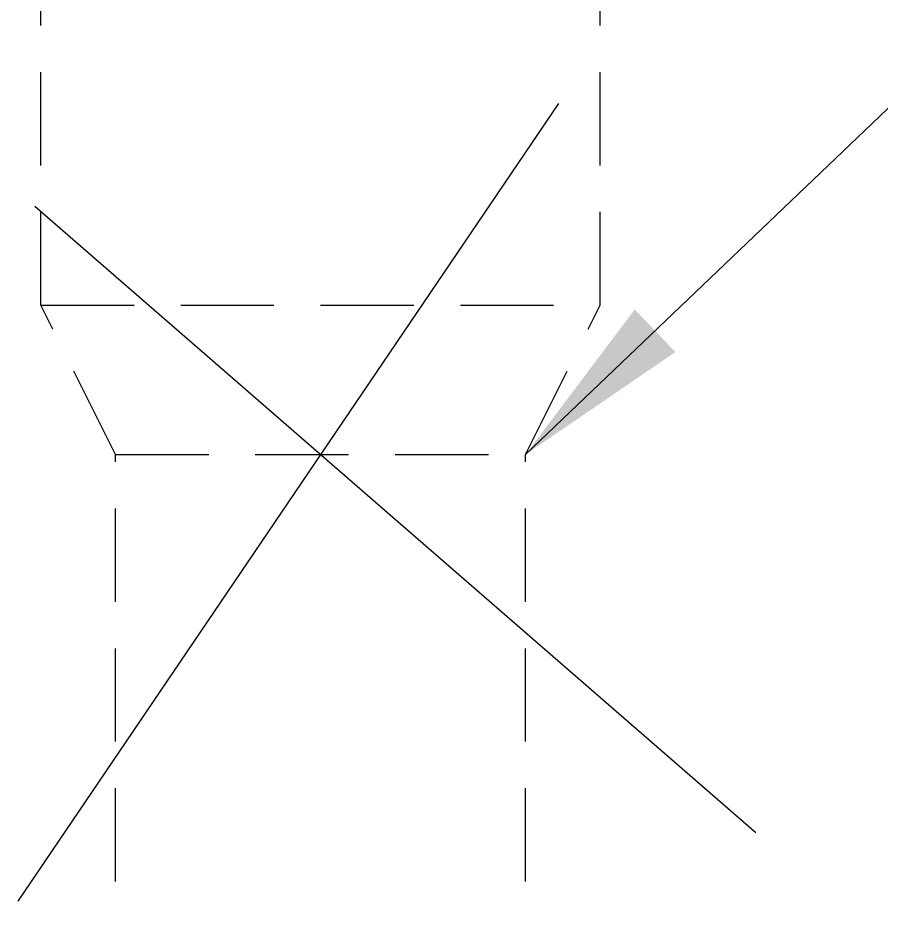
# Model space of a CAD drawing. Extents: x 7905 to 14077, y -986 to 9572.
# Drawn here: x 12755.6 to 12871.4, y -358.1 to -238.8 of the extents above; entities that cross this region are included whole.
import ezdxf

# ---------------------------------------------------------------- set-up
doc = ezdxf.new("R2010")
doc.units = 0
doc.header["$LTSCALE"] = 20
doc.header["$MEASUREMENT"] = 0
doc.linetypes.add('HIDDEN2', pattern=[0.1875, 0.125, -0.0625])
doc.layers.get('0').update_dxf_attribs({"linetype": 'CONTINUOUS'})
doc.layers.add('3', color=3, linetype='CONTINUOUS')
doc.styles.get("Standard").update_dxf_attribs({"font": 'NanumGothic.ttf'})
doc.dimstyles.get("Standard").update_dxf_attribs({"dimtxt": 2.5, "dimasz": 2, "dimexe": 2, "dimexo": 1, "dimgap": 1.5, "dimtad": 1, "dimdec": 0, "dimlfac": 10, "dimrnd": 0.5, "dimzin": 0, "dimdsep": 46, "dimtxsty": 'Standard', "dimcen": 0, "dimclrt": 2, "dimadec": 0, "dimazin": 0, "dimtfac": 1, "dimtdec": 0, "dimtmove": 0, "dimatfit": 3, "dimfxl": 0, "dimtolj": 1, "dimtzin": 0, "dimarcsym": 0})

msp = doc.modelspace()

# ---------------------------------------------------------------- linework, layer by layer
at = {"layer": '3', "color": 2, "linetype": 'HIDDEN2', "ltscale": 5}
for p, q in [((12758.70281, -277.3024), (12758.70281, -227.3024)), ((12833.70281, -277.3024), (12833.70281, -227.3024)), ((12758.70281, -277.3024), (12833.70281, -277.3024)), ((12768.70281, -297.3024), (12758.70281, -277.3024)), ((12823.70281, -297.3024), (12833.70281, -277.3024)), ((12768.70281, -560.8024), (12768.70281, -297.3024)), ((12768.70281, -297.3024), (12823.70281, -297.3024)), ((12823.70281, -560.8024), (12823.70281, -297.3024))]:
    msp.add_line(p, q, dxfattribs=at)
at = {"layer": '3', "color": 1}
for p, q in [((12828.10181, -250.24498), (12755.60619, -357.19053)), ((12757.90766, -264.04441), (12854.56845, -347.99091))]:
    msp.add_line(p, q, dxfattribs=at)

# ---------------------------------------------------------------- leaders
msp.add_leader([(12823.70281, -297.3024), (13188.05693, 50.69374), (13512.60637, 50.69374)], dimstyle='Standard', override={"dimscale": 1.2, "dimtxt": 20, "dimasz": 20, "dimexe": 5, "dimgap": 10, "dimtad": 0, "dimtoh": 1, "dimlfac": 1, "dimzin": 12, "dimclrd": 3, "dimclre": 3, "dimazin": 2, "dimarcsym": 1})

doc.saveas('drawing.dxf')
